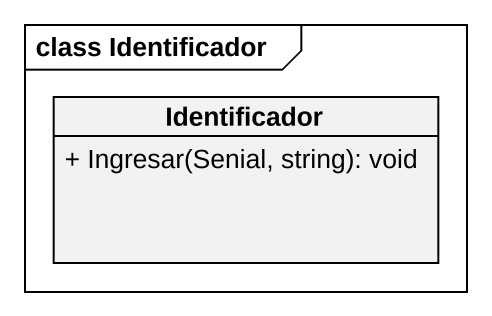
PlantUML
@startuml
mainframe class Identificador
hide circle
hide empty members
skinparam classAttributeIconSize 0
class Identificador {
  + Ingresar(Senial, string): void
}
@enduml
